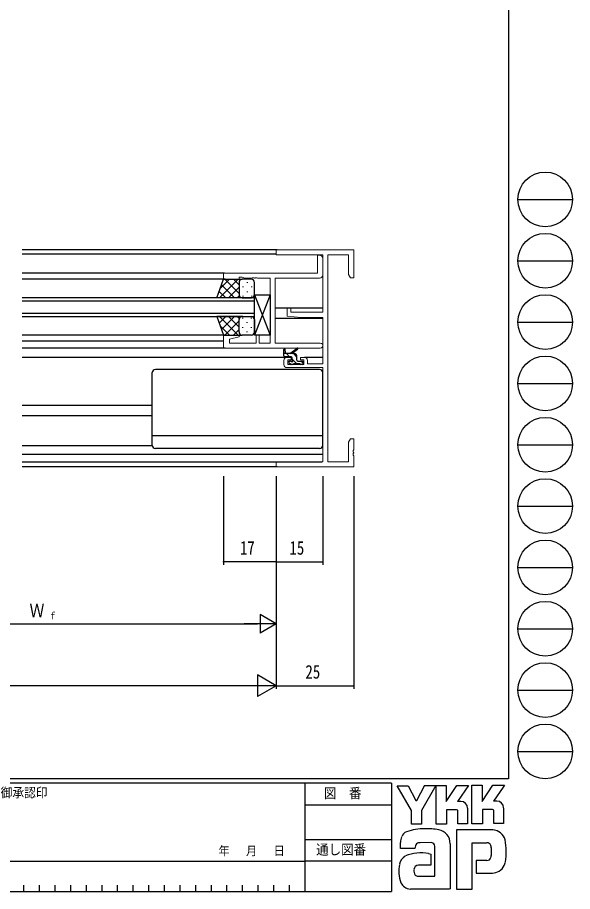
# Model space of a CAD drawing. Units: millimetres, scale not verified. Extents: x -1075 to 397, y -282 to 282.
# Drawn here: x 217.6 to 396.7, y -282.1 to 0 of the extents above; entities that cross this region are included whole.
import ezdxf
from ezdxf.enums import TextEntityAlignment as Align

# ---------------------------------------------------------------- set-up
doc = ezdxf.new("R2010")
doc.units = ezdxf.units.MM
doc.header["$LTSCALE"] = 2
doc.layers.add('0-2_YKK_11', color=7, linetype='Continuous', lineweight=18)
for name, color, linetype in [('0-3_YKK_12', 2, 'Continuous'), ('0-4_YKK_13', 4, 'Continuous'), ('0-6_YKK_D', 6, 'Continuous'), ('0-7_YKK_ZWAK', 7, 'Continuous')]:
    doc.layers.add(name, color=color, linetype=linetype)
doc.styles.add('ＭＳ ゴシック', font='')
doc.styles.get('ＭＳ ゴシック').set_extended_font_data('MS Gothic')

msp = doc.modelspace()

# ---------------------------------------------------------------- linework, layer by layer
at = {"layer": '0-2_YKK_11'}
for p, q in [((301.1, -75), (326.1, -75)), ((301.1, -76.63), (301.1, -75)), ((326.1, -75), (326.1, -84)), ((316.1, -76.63), (301.1, -76.63)), ((314.47, -76.7), (314.47, -82.5)), ((315.1, -76.7), (314.47, -76.7)), ((316.1, -95.1), (316.1, -76.63)), ((316.1, -83.13), (316.1, -77.7)), ((317.73, -76.63), (317.73, -143.37)), ((324.47, -76.63), (317.73, -76.63)), ((324.47, -82.909), (324.47, -76.63)), ((314.47, -82.5), (284.1, -82.5)), ((284.1, -82.5), (284.1, -84.5)), ((284.1, -84.5), (289.1, -84.5)), ((289.1, -83.8), (290.1, -83.8)), ((289.1, -84.5), (289.1, -83.8)), ((290.1, -83.8), (291.007, -84.13)), ((291.007, -84.13), (293.142, -84.13)), ((293.142, -84.13), (293.325, -84.01)), ((293.325, -84.01), (293.875, -84.01)), ((293.875, -84.01), (294.058, -84.13)), ((294.058, -84.13), (294.142, -84.13)), ((294.142, -84.13), (294.325, -84.01)), ((294.325, -84.01), (294.875, -84.01)), ((294.875, -84.01), (295.058, -84.13)), ((295.058, -84.13), (299.1, -84.13)), ((299.1, -84.13), (299.1, -105.07)), ((300.73, -105.07), (300.73, -84.13)), ((300.73, -84.13), (315.1, -84.13)), ((325.1, -84), (324.47, -82.909)), ((326.1, -84), (325.1, -84)), ((304.6, -93.8), (305.8, -93.8)), ((304.6, -96.406), (304.6, -93.8)), ((305.8, -93.8), (305.8, -95.1)), ((305.8, -95.1), (316.1, -95.1)), ((309.1, -96.8), (304.6, -96.406)), ((316.1, -96.8), (309.1, -96.8)), ((316.1, -111.8), (316.1, -96.8)), ((284.1, -102.5), (284.1, -106.7)), ((289.061, -102.5), (284.1, -102.5)), ((286, -103.861), (289.129, -103.022)), ((286, -105.07), (286, -103.861)), ((289.129, -103.022), (289.061, -102.5)), ((294.6, -102.5), (294.6, -105.07)), ((295.6, -102.5), (294.6, -102.5)), ((295.6, -105.07), (295.6, -102.5)), ((284.1, -106.7), (315.285, -106.7)), ((294.6, -105.07), (286, -105.07)), ((299.1, -105.07), (295.6, -105.07)), ((315.285, -105.07), (300.73, -105.07)), ((304.6, -109.7), (305.9, -109.7)), ((305.9, -109.7), (305.9, -110.5)), ((308.9, -110.5), (308.9, -109.7)), ((308.9, -109.7), (310.2, -109.7)), ((303.6, -112), (303.6, -110.7)), ((305.9, -110.5), (304.8, -110.5)), ((304.8, -110.5), (304.8, -112)), ((304.8, -112), (310, -112)), ((310, -110.5), (308.9, -110.5)), ((310, -112), (310, -110.5)), ((311.2, -110.7), (311.2, -111.8)), ((311.2, -111.8), (316.1, -111.8)), ((316.1, -113), (304.6, -113)), ((316.1, -143.37), (316.1, -113)), ((324.47, -137.091), (325.1, -136)), ((324.47, -143.37), (324.47, -137.091)), ((325.1, -136), (326.1, -136)), ((326.1, -136), (326.1, -139.542)), ((326.1, -139.542), (325.98, -139.725)), ((325.98, -139.725), (325.98, -140.275)), ((325.98, -140.275), (326.1, -140.458)), ((326.1, -140.542), (325.98, -140.725)), ((325.98, -140.725), (325.98, -141.275)), ((326.1, -140.458), (326.1, -140.542)), ((301.1, -143.37), (316.1, -143.37)), ((301.1, -145), (301.1, -143.37)), ((317.73, -143.37), (324.47, -143.37)), ((325.98, -141.275), (326.1, -141.458)), ((326.1, -141.458), (326.1, -145)), ((326.1, -145), (301.1, -145))]:
    msp.add_line(p, q, dxfattribs=at)
for centre, radius, start, end in [((315.1, -77.7), 1, 0.00001, 89.99999), ((315.1, -83.13), 1, 270.00001, 359.99999), ((315.285, -105.885), 0.815, 269.99999, 90.00001), ((304.6, -110.7), 1, 90.00001, 179.99999), ((310.2, -110.7), 1, 0.00001, 89.99999), ((304.6, -112), 1, 180.00001, 269.99999)]:
    msp.add_arc(centre, radius, start, end, dxfattribs=at)
at = {"layer": '0-3_YKK_12'}
for p, q in [((301.4, -75), (219.1, -75)), ((301.1, -76.4), (219.1, -76.4)), ((284.4, -82.5), (219.1, -82.5)), ((284.6, -84.5), (219.1, -84.5)), ((294.1, -90.5), (219.1, -90.5)), ((219.1, -91.5), (294.1, -91.5)), ((294.1, -96.5), (294.1, -90.5)), ((294.1, -95.5), (219.1, -95.5)), ((316.1, -93.8), (300.73, -93.8)), ((219.1, -96.5), (294.1, -96.5)), ((316.1, -97.2), (300.73, -97.2)), ((284.6, -102.5), (219.1, -102.499)), ((284.1, -104.501), (219.1, -104.5)), ((284.6, -106.7), (219.1, -106.7)), ((304.6, -109.7), (219.1, -109.7)), ((316.1, -109.7), (310.2, -109.7)), ((261.1, -125.2), (219.1, -125.2)), ((261.1, -128.6), (219.1, -128.6)), ((316.1, -141.1), (219.1, -141.1)), ((219.1, -143.37), (315.8, -143.37)), ((301.4, -145), (219.1, -145))]:
    msp.add_line(p, q, dxfattribs=at)
at = {"layer": '0-4_YKK_13'}
for p, q in [((281.954, -90.502), (284.096, -84.502)), ((288.828, -84.502), (282.828, -90.502)), ((286, -84.502), (283.039, -87.462)), ((284.096, -84.502), (290.096, -84.502)), ((289.097, -89.122), (284.476, -84.502)), ((289.096, -86.293), (287.305, -84.502)), ((293.096, -84.502), (290.096, -84.502)), ((287.648, -90.502), (283.452, -86.306)), ((289.096, -87.062), (285.657, -90.502)), ((289.096, -85.502), (289.096, -89.102)), ((289.096, -85.902), (289.096, -89.502)), ((290.318, -86.837), (290.318, -87.037)), ((291.733, -85.422), (291.733, -85.622)), ((293.148, -86.837), (293.148, -87.037)), ((294.096, -89.502), (294.096, -85.502)), ((284.819, -90.502), (282.708, -88.39)), ((289.153, -89.834), (288.485, -90.502)), ((290.318, -89.867), (290.318, -90.067)), ((291.733, -88.452), (291.733, -88.652)), ((293.148, -89.867), (293.148, -90.067)), ((294.1, -89.5), (299.1, -102.5)), ((299.1, -89.5), (294.1, -102.5)), ((294.1, -102.5), (294.1, -89.5)), ((294.1, -89.5), (299.1, -89.5)), ((299.1, -89.5), (299.1, -102.5)), ((290.318, -90.502), (281.954, -90.502)), ((290.096, -90.502), (293.096, -90.502)), ((290.318, -96.5), (281.954, -96.5)), ((281.954, -96.5), (284.096, -102.5)), ((284.819, -96.5), (282.708, -98.612)), ((288.828, -102.5), (282.828, -96.5)), ((287.648, -96.5), (283.452, -100.696)), ((289.097, -97.879), (284.476, -102.5)), ((289.096, -99.94), (285.657, -96.5)), ((289.153, -97.168), (288.485, -96.5)), ((289.096, -101.1), (289.096, -97.5)), ((289.096, -101.5), (289.096, -97.9)), ((290.096, -96.5), (293.096, -96.5)), ((290.318, -97.135), (290.318, -96.935)), ((291.733, -98.55), (291.733, -98.35)), ((293.148, -97.135), (293.148, -96.935)), ((294.096, -97.5), (294.096, -101.5)), ((286, -102.5), (283.039, -99.539)), ((289.096, -100.708), (287.305, -102.5)), ((290.318, -100.165), (290.318, -99.965)), ((291.733, -101.58), (291.733, -101.38)), ((293.148, -100.165), (293.148, -99.965)), ((284.096, -102.5), (290.096, -102.5)), ((293.096, -102.5), (290.096, -102.5)), ((299.1, -102.5), (294.1, -102.5)), ((305.5, -108.5), (307.718, -106.817)), ((306.1, -108.5), (307.919, -107.099)), ((303.6, -109.2), (303.6, -107.201)), ((306.8, -108.5), (303.6, -108.5)), ((303.9, -107.374), (304.099, -108.5)), ((305.9, -109.5), (303.9, -109.5)), ((305.436, -109.5), (304.436, -108.5)), ((306.2, -110.439), (306.2, -109.8)), ((307.8, -109.619), (306.681, -108.5)), ((307.8, -110.6), (307.8, -109.5)), ((305.688, -111.912), (305.188, -111.412)), ((305.4, -110.9), (305.739, -110.9)), ((306.5, -112), (305.9, -112)), ((307.736, -111.8), (306.2, -110.264)), ((308.8, -111.8), (306.7, -111.8)), ((308.1, -110.9), (309.5, -110.9)), ((309.5, -112), (309, -112)), ((309.8, -111.619), (309.081, -110.9)), ((309.8, -111.2), (309.8, -111.7)), ((261.1, -138.1), (261.1, -114.6)), ((315.1, -113.6), (262.1, -113.6)), ((316.1, -138.1), (316.1, -114.6)), ((316.1, -135.06), (261.1, -135.06)), ((219.1, -138.1), (261.1, -138.1)), ((315.1, -139.1), (262.1, -139.1))]:
    msp.add_line(p, q, dxfattribs=at)
for centre, radius, start, end in [((290.096, -85.502), 1, 90, 180), ((290.096, -85.502), 1, 90, 180), ((293.096, -85.502), 1, 360, 90), ((290.096, -89.502), 1, 180, 270), ((290.096, -89.502), 1, 180, 270), ((293.096, -89.502), 1, 270, 360), ((290.096, -97.5), 1, 90, 180), ((290.096, -97.5), 1, 90, 180), ((293.096, -97.5), 1, 360, 90), ((290.096, -101.5), 1, 180, 270), ((290.096, -101.5), 1, 180, 270), ((293.096, -101.5), 1, 270, 360), ((303.8, -107.201), 0.2, 300, 180), ((307.9, -106.9), 0.2, 275.58289, 155.58289), ((303.9, -109.2), 0.3, 180, 270), ((305.9, -109.8), 0.3, 0, 90), ((306.8, -109.5), 1, 0, 90), ((305.4, -111.2), 0.3, 90, 225), ((305.9, -111.7), 0.3, 225, 270), ((305.739, -111.2), 0.3, 33.05573, 90), ((306.2, -110.9), 0.25, 213.05573, 56.94427), ((306.5, -110.439), 0.3, 180, 236.94427), ((306.5, -111.8), 0.2, 270, 0), ((308.1, -110.6), 0.3, 180, 270), ((309, -111.8), 0.2, 180, 270), ((309.5, -111.2), 0.3, 0, 90), ((309.5, -111.7), 0.3, 270, 0), ((262.1, -114.6), 1, 90, 180), ((315.1, -114.6), 1, 0, 90), ((262.1, -138.1), 1, 180, 270), ((315.1, -138.1), 1, 270, 0)]:
    msp.add_arc(centre, radius, start, end, dxfattribs=at)
at = {"layer": '0-6_YKK_D'}
for p, q in [((284.1, -148), (284.1, -176.7)), ((301.1, -148), (301.1, -176.7)), ((301.1, -148), (301.1, -176.7)), ((301.1, -148), (301.1, -216.7)), ((316.1, -148), (316.1, -176.7)), ((326.1, -148), (326.1, -216.7)), ((301.1, -175.7), (284.1, -175.7)), ((301.1, -175.7), (316.1, -175.7)), ((301.1, -178.7), (301.1, -216.7)), ((301.1, -178.7), (301.1, -196.7)), ((295.904, -192.7), (295.904, -198.7)), ((301.1, -195.7), (295.904, -192.7)), ((157.1, -195.7), (295.1, -195.7)), ((301.1, -195.7), (290.708, -195.7)), ((301.1, -195.7), (295.904, -198.7)), ((294.1, -215.7), (-31.9, -215.7)), ((301.1, -215.7), (288.976, -215.7)), ((301.1, -215.7), (295.038, -219.2)), ((301.1, -215.7), (326.1, -215.7))]:
    msp.add_line(p, q, dxfattribs=at)
msp.add_lwpolyline([(301.1, -215.7), (295.038, -212.2), (295.038, -219.2)], dxfattribs=at)
for centre, start, end in [((284.1, -175.7), 0, 180), ((284.1, -175.7), 180, 0), ((301.1, -175.7), 0, 180), ((301.1, -175.7), 0, 180), ((301.1, -175.7), 180, 0), ((301.1, -175.7), 180, 0), ((316.1, -175.7), 0, 180), ((316.1, -175.7), 180, 0), ((326.1, -215.7), 0, 180), ((326.1, -215.7), 180, 0)]:
    msp.add_arc(centre, 0.106, start, end, dxfattribs=at)
at = {"layer": '0-7_YKK_ZWAK'}
for p, q in [((376.1, 279.3), (376.1, -245.7)), ((379.076, -58.716), (396.716, -58.716)), ((379.076, -78.512), (396.716, -78.512)), ((379.076, -98.308), (396.716, -98.308)), ((379.076, -118.104), (396.716, -118.104)), ((379.076, -137.9), (396.716, -137.9)), ((379.076, -157.696), (396.716, -157.696)), ((379.076, -177.492), (396.716, -177.492)), ((379.076, -197.288), (396.716, -197.288)), ((379.076, -217.084), (396.716, -217.084)), ((379.076, -236.88), (396.716, -236.88)), ((376.1, -245.7), (-393.9, -245.7)), ((338.3, -247.1), (-393.9, -247.1)), ((310.3, -247.1), (310.3, -282.1)), ((338.3, -247.1), (338.3, -282.1)), ((344.732, -255.899), (340.137, -248.006)), ((340.137, -248.006), (343.651, -248.006)), ((343.651, -248.006), (346.164, -252.709)), ((348.936, -247.898), (346.381, -252.871)), ((352.562, -247.898), (348.029, -255.926)), ((348.936, -247.898), (352.562, -247.898)), ((352.76, -260.331), (352.76, -247.925)), ((352.76, -247.925), (355.976, -247.925)), ((355.976, -253.023), (359.355, -247.871)), ((355.976, -247.925), (355.976, -253.023)), ((359.355, -247.871), (363.18, -247.871)), ((363.18, -247.871), (359.64, -253.006)), ((364.274, -260.223), (364.274, -247.817)), ((364.274, -247.817), (367.545, -247.817)), ((367.545, -253.008), (370.978, -247.817)), ((367.545, -247.817), (367.545, -253.008)), ((370.978, -247.817), (374.762, -247.817)), ((374.762, -247.817), (374.383, -248.465)), ((374.383, -248.465), (371.261, -252.925)), ((346.164, -252.709), (346.381, -252.871)), ((360.679, -253.006), (359.64, -253.006)), ((372.301, -252.925), (371.261, -252.925)), ((310.3, -254.1), (338.3, -254.1)), ((344.732, -260.358), (344.732, -255.899)), ((348.029, -255.926), (348.029, -260.358)), ((359.274, -255.682), (356.084, -255.682)), ((356.084, -255.682), (356.084, -260.331)), ((359.706, -255.844), (359.274, -255.682)), ((359.706, -260.25), (359.706, -255.844)), ((362.842, -255.169), (362.842, -260.25)), ((371.302, -260.196), (371.302, -255.817)), ((374.464, -255.169), (374.464, -260.196)), ((348.029, -260.358), (344.732, -260.358)), ((356.084, -260.331), (352.76, -260.331)), ((359.328, -262.196), (359.328, -281.306)), ((370.923, -262.196), (359.328, -262.196)), ((362.842, -260.25), (359.706, -260.25)), ((367.68, -260.223), (364.274, -260.223)), ((371.302, -260.146), (371.353, -260.196)), ((374.464, -260.196), (371.302, -260.196)), ((310.3, -265.299), (338.3, -265.299)), ((351.246, -266.305), (347.548, -266.375)), ((352.327, -277.171), (352.327, -267.44)), ((357.22, -266.683), (357.22, -281.279)), ((364.355, -281.306), (364.355, -266.359)), ((364.355, -266.359), (369.004, -266.359)), ((370.473, -267.856), (370.491, -270.491)), ((350.273, -269.873), (350.976, -270.035)), ((350.976, -270.035), (350.976, -273.63)), ((209.5, -272.3), (310.3, -272.3)), ((338.3, -272.299), (310.3, -272.299)), ((350.976, -273.63), (346.981, -273.635)), ((369.113, -272.089), (365.572, -272.089)), ((365.572, -272.089), (365.572, -276.225)), ((365.572, -276.225), (370.896, -276.225)), ((370.896, -276.225), (371.978, -275.982)), ((346.705, -277.171), (352.327, -277.171)), ((351.895, -277.171), (352.246, -277.171)), ((352.327, -277.17), (352.328, -277.171)), ((-393.9, -282.1), (338.3, -282.1)), ((219.58, -280), (219.58, -282.1)), ((224.62, -280), (224.62, -282.1)), ((229.66, -280), (229.66, -282.1)), ((234.7, -280), (234.7, -282.1)), ((239.74, -280), (239.74, -282.1)), ((244.78, -280), (244.78, -282.1)), ((249.82, -280), (249.82, -282.1)), ((254.86, -280), (254.86, -282.1)), ((259.9, -280), (259.9, -282.1)), ((264.94, -280), (264.94, -282.1)), ((269.98, -280), (269.98, -282.1)), ((275.02, -280), (275.02, -282.1)), ((280.06, -280), (280.06, -282.1)), ((285.1, -280), (285.1, -282.1)), ((290.14, -280), (290.14, -282.1)), ((295.18, -280), (295.18, -282.1)), ((300.22, -280), (300.22, -282.1)), ((305.26, -280), (305.26, -282.1)), ((345.867, -281.36), (344.38, -281.36)), ((356.895, -281.333), (345.867, -281.36)), ((357.22, -281.279), (356.895, -281.333)), ((359.328, -281.306), (363.571, -281.306)), ((363.571, -281.306), (364.355, -281.306))]:
    msp.add_line(p, q, dxfattribs=at)
for points in [[(371.302, -255.817), (370.869, -255.655), (367.68, -255.655), (367.68, -260.223)], [(345.867, -268.17), (341.218, -268.17), (341.218, -266.241)]]:
    msp.add_lwpolyline(points, dxfattribs=at)
for centre in [(387.896, -58.716), (387.896, -78.512), (387.896, -98.308), (387.896, -118.104), (387.896, -137.9), (387.896, -157.696), (387.896, -177.492), (387.896, -197.288), (387.896, -217.084), (387.896, -236.88)]:
    msp.add_circle(centre, 8.82, dxfattribs=at)
for centre, radius, start, end in [((360.679, -255.169), 2.163, 0.00166, 89.99604), ((372.3, -255.088), 2.163, 0.00166, 89.99604), ((349.022, -279.501), 17.68, 89.89165, 109.30848), ((349.541, -282.563), 20.748, 78.7801, 91.46938), ((352.83, -266.596), 4.449, 40.66422, 80.31694), ((370.772, -266.54), 4.341, 14.44572, 87.08746), ((346.259, -266.266), 5.037, 158.41083, 179.71775), ((343.906, -265.155), 2.444, 109.02127, 161.51264), ((352.609, -266.585), 4.612, 358.78059, 38.76563), ((347.975, -268.107), 2.109, 138.46382, 181.71359), ((347.415, -268.071), 1.701, 85.50551, 126.78038), ((350.756, -267.854), 1.625, 14.7552, 72.44995), ((369.165, -267.579), 1.229, 16.43123, 96.91661), ((366.831, -268.308), 3.673, 4.93423, 17.03552), ((354.466, -269.287), 20.86, 350.99027, 10.67625), ((344.727, -274.027), 3.908, 121.82711, 169.08475), ((347.82, -282.954), 13.309, 79.38098, 112.05825), ((366.81, -270.141), 3.697, 343.6902, 354.75362), ((351.749, -275.495), 11.082, 168.76372, 199.80079), ((346.99, -275.079), 1.445, 90.33953, 178.03639), ((369.114, -270.784), 1.306, 269.95468, 342.90145), ((370.835, -271.845), 4.291, 285.44291, 349.90448), ((347.882, -275.428), 2.369, 171.08203, 216.71923), ((346.95, -275.665), 1.526, 230.9728, 260.75491), ((344.74, -277.543), 3.823, 207.31435, 263.59464)]:
    msp.add_arc(centre, radius, start, end, dxfattribs=at)

# ---------------------------------------------------------------- texts
at = {"layer": '0-6_YKK_D', "style": 'ＭＳ ゴシック', "width": 0.8}
for s, height, p in [('17', 4.399, (289.384, -174.7)), ('15', 4.399, (305.359, -174.7)), ('Ｗ', 4.399, (221.483, -194.9)), ('ｆ', 2.199, (227.72, -194.9)), ('25', 4.399, (310.518, -214.7))]:
    msp.add_text(s, height=height, dxfattribs=at).set_placement(p, align=Align.BOTTOM_LEFT)
at = {"layer": '0-7_YKK_ZWAK', "style": 'ＭＳ ゴシック', "width": 0.9}
for s, height, p in [('御承認印', 3.079, (212.167, -252.633)), ('図\u3000番', 3.284, (316.498, -252.962)), ('年   月   日', 2.903, (282.476, -271.269)), ('通し図番', 3.284, (313.979, -271.185))]:
    msp.add_text(s, height=height, dxfattribs=at).set_placement(p, align=Align.BOTTOM_LEFT)

doc.saveas('drawing.dxf')
